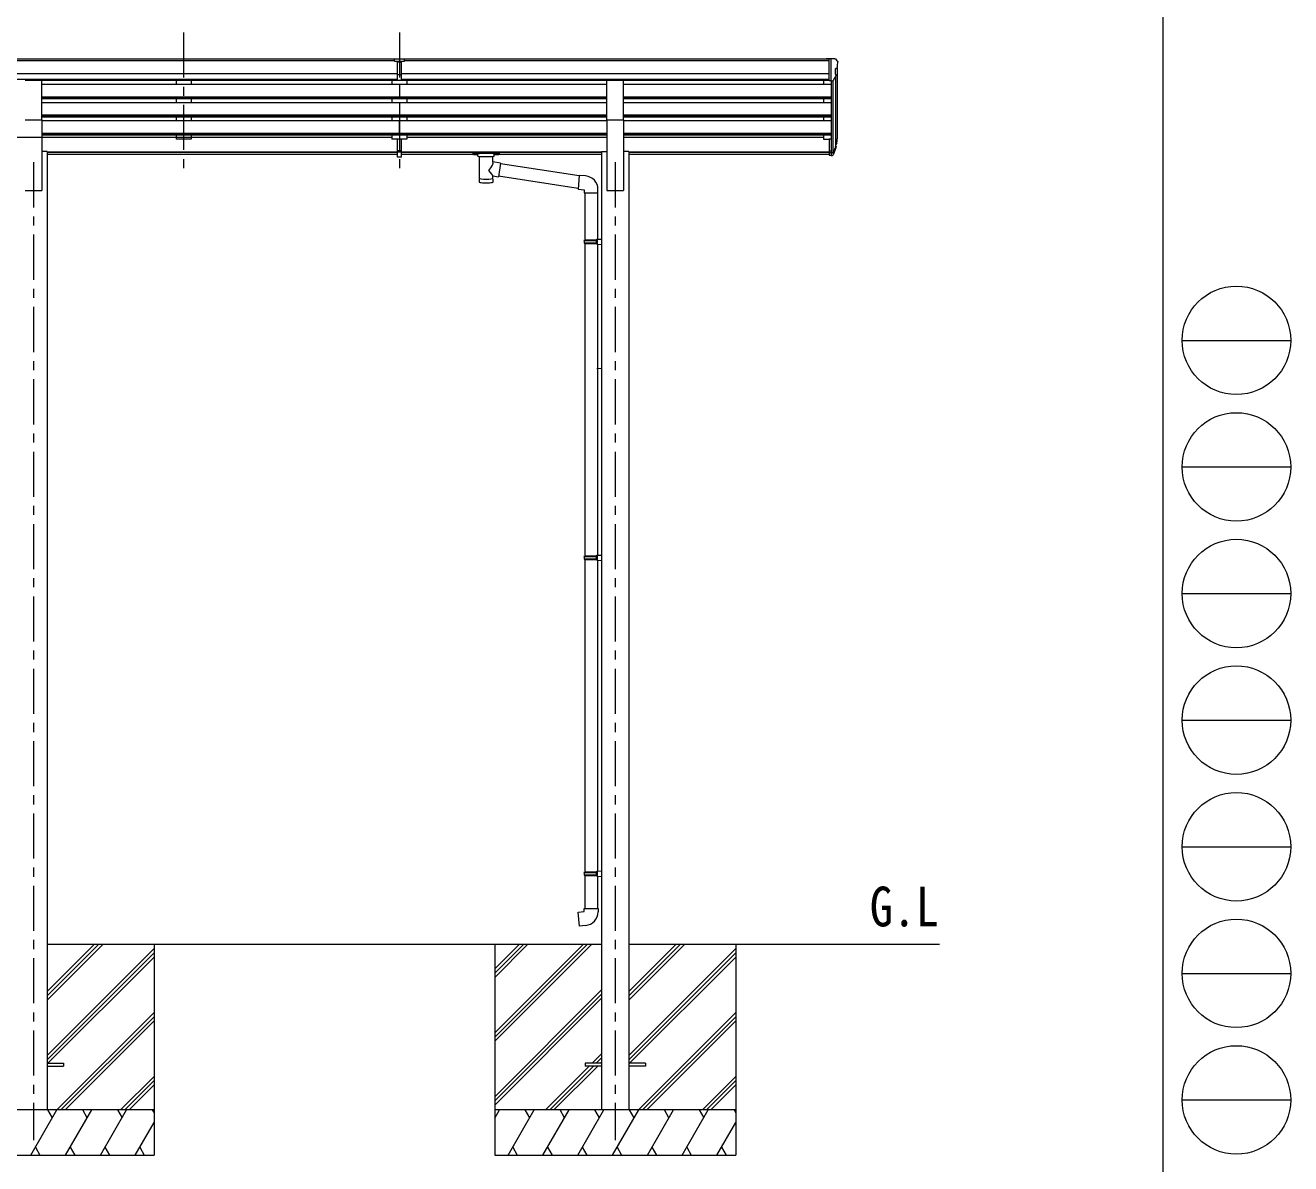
# Model space of a CAD drawing. Units: millimetres at full size, sheet at 1:30; details may follow other scales. Extents: x -8432 to 8432, y -5820 to 5820.
# Drawn here: x 4234 to 8432, y -3781 to -5 of the extents above; entities that cross this region are included whole.
import ezdxf
from ezdxf.enums import TextEntityAlignment as Align

# ---------------------------------------------------------------- set-up
doc = ezdxf.new("R2010")
doc.units = ezdxf.units.MM
doc.header["$LTSCALE"] = 30
doc.linetypes.add('CHAIN1', pattern=[8, 5, -1, 1, -1])
for name, color, linetype, lineweight in [('0-0_0', 7, 'Continuous', 9), ('0-1_本体', 5, 'CHAIN1', 9), ('0-3_ELV2', 4, 'Continuous', 9), ('0-9_OUTLINE', 7, 'Continuous', 9), ('F-0_240', 7, 'Continuous', 9)]:
    doc.layers.add(name, color=color, linetype=linetype, lineweight=lineweight)
doc.layers.add('0-7_SHAPE', color=7, linetype='Continuous')
doc.styles.add('ＭＳ ゴシック', font='')
doc.styles.get('ＭＳ ゴシック').set_extended_font_data('MS Gothic')

msp = doc.modelspace()

# ---------------------------------------------------------------- linework, layer by layer
at = {"layer": '0-0_0'}
for p, q in [((4306.37, -3238.56), (4492, -3052.93)), ((4306.37, -3224.42), (4477.86, -3052.93)), ((4306.37, -3210.27), (4463.72, -3052.93)), ((4306.37, -3052.93), (6145.97, -3052.93)), ((4661.17, -3052.93), (4661.17, -3752.93)), ((5791.17, -3052.93), (5791.17, -3752.93)), ((5791.17, -3347.11), (6085.35, -3052.93)), ((5791.17, -3361.25), (6099.49, -3052.93)), ((5791.17, -3375.39), (6113.63, -3052.93)), ((5791.17, -3163.26), (5901.5, -3052.93)), ((5791.17, -3149.12), (5887.36, -3052.93)), ((5791.17, -3134.98), (5873.22, -3052.93)), ((6236.37, -3052.93), (7267.17, -3052.93)), ((6236.37, -3238.56), (6422, -3052.93)), ((6236.37, -3224.42), (6407.86, -3052.93)), ((6236.37, -3210.27), (6393.72, -3052.93)), ((6591.17, -3052.93), (6591.17, -3752.93)), ((4306.37, -3422.4), (4661.17, -3067.61)), ((4306.37, -3436.55), (4661.17, -3081.75)), ((4308.63, -3448.43), (4661.17, -3095.89)), ((6236.37, -3422.4), (6591.17, -3067.61)), ((6236.37, -3436.55), (6591.17, -3081.75)), ((6238.63, -3448.43), (6591.17, -3095.89)), ((5791.17, -3559.24), (6145.97, -3204.44)), ((5791.17, -3573.38), (6145.97, -3218.58)), ((5791.17, -3587.52), (6145.97, -3232.72)), ((4337.98, -3602.93), (4661.17, -3279.74)), ((4352.12, -3602.93), (4661.17, -3293.88)), ((4366.26, -3602.93), (4661.17, -3308.02)), ((6267.98, -3602.93), (6591.17, -3279.74)), ((6282.12, -3602.93), (6591.17, -3293.88)), ((6296.26, -3602.93), (6591.17, -3308.02)), ((6114.11, -3448.43), (6145.97, -3416.57)), ((6128.25, -3448.43), (6145.97, -3430.71)), ((5959.61, -3602.93), (6105.11, -3457.43)), ((5973.75, -3602.93), (6119.25, -3457.43)), ((5987.89, -3602.93), (6133.39, -3457.43)), ((6142.39, -3448.43), (6145.97, -3444.86)), ((4550.11, -3602.93), (4661.17, -3491.87)), ((4564.25, -3602.93), (4661.17, -3506.01)), ((4578.39, -3602.93), (4661.17, -3520.16)), ((6480.11, -3602.93), (6591.17, -3491.87)), ((6494.25, -3602.93), (6591.17, -3506.01)), ((6508.39, -3602.93), (6591.17, -3520.16)), ((4661.17, -3602.93), (3861.17, -3602.93)), ((4252.32, -3752.93), (4338.93, -3602.93)), ((4323.93, -3628.91), (4308.93, -3602.93)), ((4367.8, -3752.93), (4454.4, -3602.93)), ((4439.4, -3628.91), (4424.4, -3602.93)), ((4483.27, -3752.93), (4569.87, -3602.93)), ((4539.87, -3602.93), (4554.87, -3628.91)), ((4655.34, -3602.93), (4661.17, -3613.03)), ((6591.17, -3602.93), (5791.17, -3602.93)), ((5791.17, -3630.43), (5807.05, -3602.93)), ((5835.91, -3752.93), (5922.52, -3602.93)), ((5907.52, -3628.91), (5892.52, -3602.93)), ((5951.38, -3752.93), (6037.99, -3602.93)), ((6022.99, -3628.91), (6007.98, -3602.93)), ((6066.85, -3752.93), (6153.46, -3602.93)), ((6138.46, -3628.91), (6123.46, -3602.93)), ((6182.32, -3752.93), (6268.93, -3602.93)), ((6253.93, -3628.91), (6238.93, -3602.93)), ((6297.8, -3752.93), (6384.4, -3602.93)), ((6369.4, -3628.91), (6354.4, -3602.93)), ((6413.27, -3752.93), (6499.87, -3602.93)), ((6469.87, -3602.93), (6484.87, -3628.91)), ((6585.34, -3602.93), (6591.17, -3613.03)), ((4598.73, -3752.93), (4661.17, -3644.79)), ((6528.73, -3752.93), (6591.17, -3644.79)), ((4267.32, -3726.95), (4282.32, -3752.93)), ((4382.79, -3726.95), (4397.79, -3752.93)), ((4498.26, -3726.95), (4513.26, -3752.93)), ((4613.73, -3726.95), (4628.73, -3752.93)), ((5850.91, -3726.95), (5865.91, -3752.93)), ((5966.38, -3726.95), (5981.38, -3752.93)), ((6081.85, -3726.95), (6096.85, -3752.93)), ((6197.32, -3726.95), (6212.32, -3752.93)), ((6312.79, -3726.95), (6327.79, -3752.93)), ((6428.26, -3726.95), (6443.26, -3752.93)), ((6543.73, -3726.95), (6558.73, -3752.93)), ((3861.17, -3752.93), (4661.17, -3752.93)), ((5791.17, -3752.93), (6591.17, -3752.93))]:
    msp.add_line(p, q, dxfattribs=at)
at = {"layer": '0-1_本体'}
for p, q in [((4759.17, -28.52), (4759.17, -506.04)), ((5475.17, -28.52), (5475.17, -506.04)), ((4261.17, -459.36), (4261.17, -3702.93)), ((6191.17, -459.36), (6191.17, -3702.93))]:
    msp.add_line(p, q, dxfattribs=at)
at = {"layer": '0-3_ELV2'}
for p, q in [((5458.67, -117.65), (-246.33, -117.65)), ((5458.67, -122.87), (-246.33, -122.87)), ((5458.67, -124.08), (5458.67, -116.24)), ((5458.67, -124.08), (5468.67, -124.08)), ((5475.17, -124.9), (5468.67, -124.5)), ((5481.67, -124.56), (5475.17, -124.88)), ((5481.67, -187.71), (5481.67, -122.43)), ((6900.67, -117.65), (5491.67, -117.65)), ((6900.67, -122.87), (5491.67, -122.87)), ((6900.67, -116.05), (6890.67, -116.14)), ((6890.67, -117.65), (6890.67, -116.14)), ((6900.67, -188.03), (6900.67, -116.05)), ((6919.17, -116.05), (6900.67, -116.05)), ((6907.17, -189.03), (6907.17, -116.05)), ((6919.17, -116.05), (6921.5, -116.19)), ((6922.26, -116.62), (6926.33, -122.42)), ((6929.17, -125.42), (6929.17, -126.05)), ((5468.67, -166.4), (-246.33, -166.4)), ((5468.67, -126.08), (5481.67, -126.08)), ((5468.67, -167.6), (5475.17, -167.76)), ((5475.17, -167.76), (5481.67, -167.6)), ((6900.67, -166.4), (5481.67, -166.4)), ((6921.17, -150.56), (6921.17, -166.84)), ((6926.64, -147.23), (6921.32, -150.3)), ((6927.17, -146.62), (6927.17, -381.29)), ((5468.67, -184.25), (-246.33, -184.25)), ((4233.67, -186.68), (4288.67, -186.68)), ((4288.67, -318.48), (4288.67, -186.68)), ((5468.67, -187.6), (4288.67, -187.6)), ((4288.67, -200.01), (6163.67, -200.01)), ((4734.17, -187.5), (4734.17, -200.01)), ((4784.17, -187.5), (4784.17, -199.91)), ((5450.17, -187.5), (5450.17, -200.01)), ((5468.67, -186.65), (5475.17, -187.04)), ((5475.17, -187.04), (5481.67, -186.65)), ((5475.17, -200.01), (5475.17, -247.7)), ((6900.67, -184.25), (5481.67, -184.25)), ((6163.67, -187.6), (5481.67, -187.6)), ((5500.17, -187.5), (5500.17, -199.91)), ((6163.67, -318.48), (6163.67, -186.68)), ((6163.67, -186.68), (6218.67, -186.68)), ((6218.67, -318.48), (6218.67, -186.68)), ((6900.67, -187.6), (6218.67, -187.6)), ((6218.67, -200.01), (6907.17, -200.01)), ((6882.17, -187.5), (6882.17, -200.01)), ((6900.67, -188.03), (6907.17, -188.03)), ((6907.17, -189.03), (6912.38, -188.71)), ((6907.17, -189.03), (6907.17, -381.65)), ((6913.17, -188.56), (6913.18, -426.43)), ((6914.79, -187.22), (6923.8, -171.63)), ((6922.2, -174.4), (6922.2, -408)), ((4288.67, -241.89), (6163.67, -241.89)), ((4288.67, -243.38), (6163.67, -243.38)), ((4288.67, -247.7), (6163.67, -247.7)), ((4734.17, -247.7), (4734.17, -260.56)), ((4784.17, -247.7), (4784.17, -260.56)), ((5450.17, -247.7), (5450.17, -260.56)), ((5500.17, -247.7), (5500.17, -260.56)), ((6218.67, -241.89), (6907.17, -241.89)), ((6218.67, -243.38), (6907.17, -243.38)), ((6218.67, -247.7), (6907.17, -247.7)), ((6882.17, -247.7), (6882.17, -260.56)), ((4288.67, -260.56), (6163.67, -260.56)), ((5475.17, -260.56), (5475.17, -308.25)), ((6218.67, -260.56), (6907.17, -260.56)), ((4233.67, -318.48), (4288.67, -318.48)), ((4288.67, -302.43), (6163.67, -302.43)), ((4288.67, -303.93), (6163.67, -303.93)), ((4288.67, -308.25), (6163.67, -308.25)), ((4288.67, -318.48), (4288.67, -552.93)), ((4288.67, -321.1), (6163.67, -321.1)), ((4734.17, -308.25), (4734.17, -321.01)), ((4784.17, -308.25), (4784.17, -321.1)), ((5450.17, -308.25), (5450.17, -321.01)), ((5475.17, -368.8), (5475.17, -321.1)), ((5500.17, -308.25), (5500.17, -321.1)), ((6163.67, -318.48), (6163.67, -552.93)), ((6163.67, -318.48), (6218.67, -318.48)), ((6218.67, -302.43), (6907.17, -302.43)), ((6218.67, -303.93), (6907.17, -303.93)), ((6218.67, -308.25), (6907.17, -308.25)), ((6218.67, -318.48), (6218.67, -552.93)), ((6218.67, -321.1), (6907.17, -321.1)), ((6882.17, -308.25), (6882.17, -321.1)), ((4288.67, -377.34), (4018.17, -377.34)), ((5450.17, -377.34), (4068.17, -377.34)), ((4288.67, -362.98), (6163.67, -362.98)), ((4288.67, -364.48), (6163.67, -364.48)), ((4288.67, -368.8), (6163.67, -368.8)), ((4734.17, -368.8), (4734.17, -382.28)), ((4784.17, -368.8), (4784.17, -382.28)), ((5450.17, -368.8), (5450.17, -382.28)), ((5500.17, -368.8), (5500.17, -382.28)), ((6163.67, -377.34), (5500.17, -377.34)), ((6218.67, -362.98), (6907.17, -362.98)), ((6218.67, -364.48), (6907.17, -364.48)), ((6218.67, -368.8), (6907.17, -368.8)), ((6882.17, -377.34), (6218.67, -377.34)), ((6882.17, -368.8), (6882.17, -382.28)), ((4784.17, -382.28), (4734.17, -382.28)), ((5500.17, -382.28), (5450.17, -382.28)), ((5468.67, -442.01), (5468.67, -382.28)), ((5468.67, -419.77), (5481.67, -419.77)), ((5481.67, -442.01), (5481.67, -382.28)), ((6882.17, -382.28), (6900.67, -382.28)), ((6900.67, -381.65), (6900.67, -435.69)), ((6900.67, -381.65), (6907.17, -381.65)), ((6907.17, -381.65), (6907.17, -436.43)), ((6913.6, -426.01), (6921.36, -410.6)), ((6922.8, -410.96), (6914.61, -427.14)), ((6923.42, -411.52), (6914.61, -435.07)), ((6925.47, -394.46), (6922.2, -401.53)), ((6926.07, -395.84), (6922.2, -403.79)), ((6923.76, -407.12), (6923.42, -411.52)), ((4306.37, -423.93), (4288.67, -423.93)), ((4306.37, -423.93), (4306.37, -3602.93)), ((4306.37, -424.36), (5468.67, -424.36)), ((4306.37, -425.75), (5468.67, -425.75)), ((5468.67, -433.44), (4306.37, -433.44)), ((5468.67, -425.17), (5481.67, -425.17)), ((5468.67, -440.95), (5475.17, -441.34)), ((5475.17, -441.34), (5481.67, -440.95)), ((5481.67, -424.36), (6145.97, -424.36)), ((5481.67, -425.75), (6145.97, -425.75)), ((5735.67, -433.44), (5481.67, -433.44)), ((6145.97, -433.44), (5789.67, -433.44)), ((6145.97, -423.93), (6145.97, -3602.93)), ((6145.97, -423.93), (6163.67, -423.93)), ((6236.37, -423.93), (6218.67, -423.93)), ((6236.37, -423.93), (6236.37, -3602.93)), ((6236.37, -424.36), (6900.67, -424.36)), ((6236.37, -425.75), (6900.67, -425.75)), ((6900.67, -433.44), (6236.37, -433.44)), ((6900.67, -421.78), (6907.17, -421.78)), ((6900.67, -426.66), (6907.17, -426.66)), ((6900.67, -435.69), (6907.17, -435.69)), ((6907.17, -426.68), (6912.3, -426.68)), ((6907.17, -428.49), (6912.01, -428.49)), ((6907.17, -436.43), (6912.01, -436.43)), ((4233.67, -552.93), (4288.67, -552.93)), ((6163.67, -552.93), (6218.67, -552.93)), ((4306.37, -3448.43), (4361.17, -3448.43)), ((4306.37, -3457.43), (4361.17, -3457.43)), ((4361.17, -3448.43), (4361.17, -3457.43)), ((6091.17, -3448.43), (6091.17, -3457.43)), ((6145.97, -3448.43), (6091.17, -3448.43)), ((6145.97, -3457.43), (6091.17, -3457.43)), ((6291.17, -3448.43), (6236.37, -3448.43)), ((6291.17, -3457.43), (6236.37, -3457.43)), ((6291.17, -3448.43), (6291.17, -3457.43))]:
    msp.add_line(p, q, dxfattribs=at)
for points in [[(5458.67, -116.24), (5476.67, -116.08), (5491.67, -116.21)], [(5481.67, -187.71), (5475.17, -188.11), (5468.67, -187.71), (5468.67, -122.37)], [(5481.67, -124.04), (5491.67, -123.95), (5491.67, -116.21)], [(5481.67, -168.7), (5478.41, -168.79), (5475.17, -168.87), (5471.93, -168.79), (5468.67, -168.7)], [(5481.67, -442.01), (5475.17, -442.41), (5468.67, -442.01)]]:
    msp.add_lwpolyline(points, dxfattribs=at)
for centre, radius, start, end in [((6921.44, -117.19), 1, 35, 86.5), ((6926.17, -125.42), 3, 0, 87), ((6921.47, -150.56), 0.3, 120, 180), ((6921.47, -166.84), 0.3, 180, 265.2833), ((6921.2, -170.13), 3, 330, 85.2833), ((6922.26, -142.86), 6.18, 315.00103, 354.2965), ((6727.17, -126.05), 202, 355.05096, 0), ((6912.19, -185.72), 3, 273.5, 330), ((6896.58, -384.97), 30.41, 341.80266, 352.8448), ((6897.99, -386.73), 29.53, 342.01856, 353.49194)]:
    msp.add_arc(centre, radius, start, end, dxfattribs=at)
for centre, major_axis, ratio, start_param, end_param in [((5499.74, -126.39), (24.57, -1.51), 0.121868, 3.1422238, 3.1491027), ((6837.25, -387.06), (88.05, 0), 0.90356, 5.9828017, 6.0168888), ((6922.46, -407.12), (-1.3, 0), 0.90356, 2.9359903, 4.9130961), ((6836.54, -390.93), (89.07, 0), 0.90356, 6.0316505, 6.077583), ((6839.31, -380.48), (-87.93, 4.42), 0.541684, 3.060334, 3.2172517), ((6838.52, -387.16), (89.06, 1.43), 0.57596, 6.1985533, 6.3701348), ((6912.01, -425.78), (3, 0), 0.90356, 4.712389, 5.7595865), ((6912.01, -433.71), (-3, 0), 0.90356, 1.5707963, 2.6179939), ((6912.3, -425.33), (1.5, 0), 0.90356, 4.712389, 5.7595865)]:
    msp.add_ellipse(centre, major_axis=major_axis, ratio=ratio, start_param=start_param, end_param=end_param, dxfattribs=at)
at = {"layer": '0-9_OUTLINE'}
for p, q in [((5719.17, -426.53), (5719.17, -432.29)), ((5721.17, -425.87), (5804.17, -425.87)), ((5721.17, -428.04), (5804.17, -428.04)), ((5721.17, -432.95), (5735.67, -432.95)), ((5735.67, -438.6), (5735.67, -432.05)), ((5739.77, -439.52), (5739.75, -524.96)), ((5810.79, -462.17), (5785.56, -458.25)), ((5785.57, -458.26), (5785.57, -439.52)), ((5789.67, -438.6), (5789.67, -432.05)), ((5789.67, -432.95), (5804.17, -432.95)), ((5806.17, -426.53), (5806.17, -432.29)), ((5810.79, -462.17), (5803.77, -507.43)), ((6071.78, -504.72), (5810.47, -464.18)), ((6092.78, -504.68), (6071.94, -502.86)), ((5785.59, -524.96), (5785.56, -504.29)), ((5785.56, -504.6), (5803.77, -507.43)), ((6068.11, -546.65), (5804.04, -505.68)), ((6087.86, -560.42), (6133.86, -560.42)), ((6089.97, -560.42), (6089.97, -717)), ((6131.97, -560.42), (6131.97, -714.44)), ((6133.86, -560.42), (6133.86, -549.51)), ((6087.97, -719), (6088.97, -717)), ((6087.97, -719), (6131.97, -719)), ((6087.97, -719), (6087.97, -727)), ((6087.97, -727), (6131.97, -727)), ((6087.97, -727), (6088.97, -729)), ((6088.97, -717), (6131.97, -717)), ((6088.97, -729), (6131.97, -729)), ((6089.97, -729), (6089.97, -1765.18)), ((6127.49, -719), (6127.06, -717)), ((6129.97, -714.5), (6145.97, -714.03)), ((6129.97, -716.5), (6129.97, -714.5)), ((6129.97, -716.5), (6131.97, -716.5)), ((6129.97, -731.5), (6129.97, -729.5)), ((6129.97, -731.5), (6145.97, -731.97)), ((6131.97, -731.56), (6131.97, -1762.63)), ((6145.97, -714.03), (6145.97, -731.97)), ((6129.97, -1762.68), (6145.97, -1762.21)), ((6129.97, -1764.68), (6129.97, -1762.68)), ((6145.97, -1762.21), (6145.97, -1780.15)), ((6087.97, -1767.18), (6088.97, -1765.18)), ((6087.97, -1767.18), (6131.97, -1767.18)), ((6087.97, -1767.18), (6087.97, -1775.18)), ((6087.97, -1775.18), (6131.97, -1775.18)), ((6087.97, -1775.18), (6088.97, -1777.18)), ((6088.97, -1765.18), (6131.97, -1765.18)), ((6088.97, -1777.18), (6131.97, -1777.18)), ((6089.97, -1777.18), (6089.97, -2813.37)), ((6127.49, -1767.18), (6127.06, -1765.18)), ((6129.97, -1764.68), (6131.97, -1764.68)), ((6129.97, -1779.68), (6129.97, -1777.68)), ((6129.97, -1779.68), (6145.97, -1780.15)), ((6131.97, -1779.74), (6131.97, -2810.81)), ((6129.97, -2810.87), (6145.97, -2810.4)), ((6129.97, -2812.87), (6129.97, -2810.87)), ((6145.97, -2810.4), (6145.97, -2828.34)), ((6087.97, -2815.37), (6088.97, -2813.37)), ((6087.97, -2815.37), (6131.97, -2815.37)), ((6087.97, -2815.37), (6087.97, -2823.37)), ((6087.97, -2823.37), (6131.97, -2823.37)), ((6087.97, -2823.37), (6088.97, -2825.37)), ((6088.97, -2813.37), (6131.97, -2813.37)), ((6088.97, -2825.37), (6131.97, -2825.37)), ((6089.97, -2825.37), (6089.97, -2935.37)), ((6127.49, -2815.37), (6127.06, -2813.37)), ((6129.97, -2812.87), (6131.97, -2812.87)), ((6129.97, -2827.87), (6129.97, -2825.87)), ((6129.97, -2827.87), (6145.97, -2828.34)), ((6131.97, -2827.93), (6131.97, -2935.37)), ((6087.97, -2935.37), (6133.97, -2935.37)), ((6087.97, -2945.37), (6087.97, -2935.37)), ((6133.97, -2935.37), (6133.97, -2946.29))]:
    msp.add_line(p, q, dxfattribs=at)
for points in [[(5719.17, -426.53), (5719.21, -426.33), (5719.29, -426.2), (5719.39, -426.1), (5719.49, -426.04), (5719.61, -426), (5719.9, -425.94), (5720.39, -425.89), (5720.93, -425.87), (5721.17, -425.87)], [(5719.17, -432.29), (5719.21, -432.48), (5719.29, -432.62), (5719.39, -432.71), (5719.49, -432.77), (5719.61, -432.82), (5719.9, -432.88), (5720.39, -432.93), (5720.93, -432.95), (5721.17, -432.95)], [(5804.17, -425.87), (5804.52, -425.87), (5805.05, -425.9), (5805.5, -425.95), (5805.8, -426.02), (5805.97, -426.12), (5806.09, -426.26), (5806.16, -426.44), (5806.17, -426.53)], [(5804.17, -432.95), (5804.52, -432.95), (5805.05, -432.92), (5805.5, -432.87), (5805.8, -432.79), (5805.97, -432.69), (5806.09, -432.56), (5806.16, -432.38), (5806.17, -432.29)], [(6071.94, -502.86), (6067.93, -548.68), (6087.86, -550.42), (6087.86, -560.42)], [(6127.49, -719), (6127.49, -727), (6127.06, -729)], [(6129.97, -729.5), (6131.97, -729.5), (6131.97, -716.5)], [(6129.97, -1143.18), (6145.97, -1142.71), (6145.97, -1160.65)], [(6127.49, -1767.18), (6127.49, -1775.18), (6127.06, -1777.18)], [(6129.97, -1777.68), (6131.97, -1777.68), (6131.97, -1764.68)], [(6127.49, -2815.37), (6127.49, -2823.37), (6127.06, -2825.37)], [(6129.97, -2825.87), (6131.97, -2825.87), (6131.97, -2812.87)], [(6092.89, -2991.12), (6072.05, -2992.94), (6068.04, -2947.12), (6087.97, -2945.37)]]:
    msp.add_lwpolyline(points, dxfattribs=at)
for centre, start, end in [((6088.86, -549.51), 0, 85), ((6088.97, -2946.29), 275, 0)]:
    msp.add_arc(centre, 45, start, end, dxfattribs=at)
for centre, major_axis, ratio, start_param, end_param in [((5721.17, -428.26), (2, 0), 0.109601, 3.1415927, 4.712389), ((5762.67, -438.51), (27.06, 0), 0.069685, 3.1415927, 6.2831853), ((5762.67, -432.05), (27, 0), 0.070066, 6.2831853, 9.424778), ((5762.66, -484.79), (-22.81, -26.62), 0.234429, 1.6855472, 3.1268519), ((5773.67, -436.03), (16, 0), 0.361356, 6.2636979, 6.2831853), ((5804.17, -428.26), (2, 0), 0.109601, 4.712389, 6.2831853), ((5765.22, -482.15), (20.32, -22.25), 0.045535, 0.0389954, 1.3075346), ((5762.67, -524.96), (22.92, 0), 0.101955, 3.1415499, 6.2833984), ((5762.67, -512.52), (22.91, 0), 0.122865, 3.1415927, 6.2831853)]:
    msp.add_ellipse(centre, major_axis=major_axis, ratio=ratio, start_param=start_param, end_param=end_param, dxfattribs=at)
at = {"layer": 'F-0_240', "color": 5}
msp.add_line((8007.94, 5820), (8007.94, -5820), dxfattribs=at)
at = {"layer": 'F-0_240', "color": 4}
for p, q in [((8072.06, -1050), (8432.06, -1050)), ((8072.06, -1470), (8432.06, -1470)), ((8072.06, -1890), (8432.06, -1890)), ((8072.06, -2310), (8432.06, -2310)), ((8072.06, -2730), (8432.06, -2730)), ((8072.06, -3150), (8432.06, -3150)), ((8072.06, -3570), (8432.06, -3570))]:
    msp.add_line(p, q, dxfattribs=at)
for centre in [(8252.05, -1050), (8252.05, -1470), (8252.05, -1890), (8252.05, -2310), (8252.05, -2730), (8252.05, -3150), (8252.05, -3570)]:
    msp.add_circle(centre, 180, dxfattribs=at)

# ---------------------------------------------------------------- texts
at = {"layer": '0-7_SHAPE', "style": 'ＭＳ ゴシック', "width": 0.85}
msp.add_text('G.L', height=132, dxfattribs=at).set_placement((7035.55, -3033.75), align=Align.BOTTOM_LEFT)

doc.saveas('drawing.dxf')
